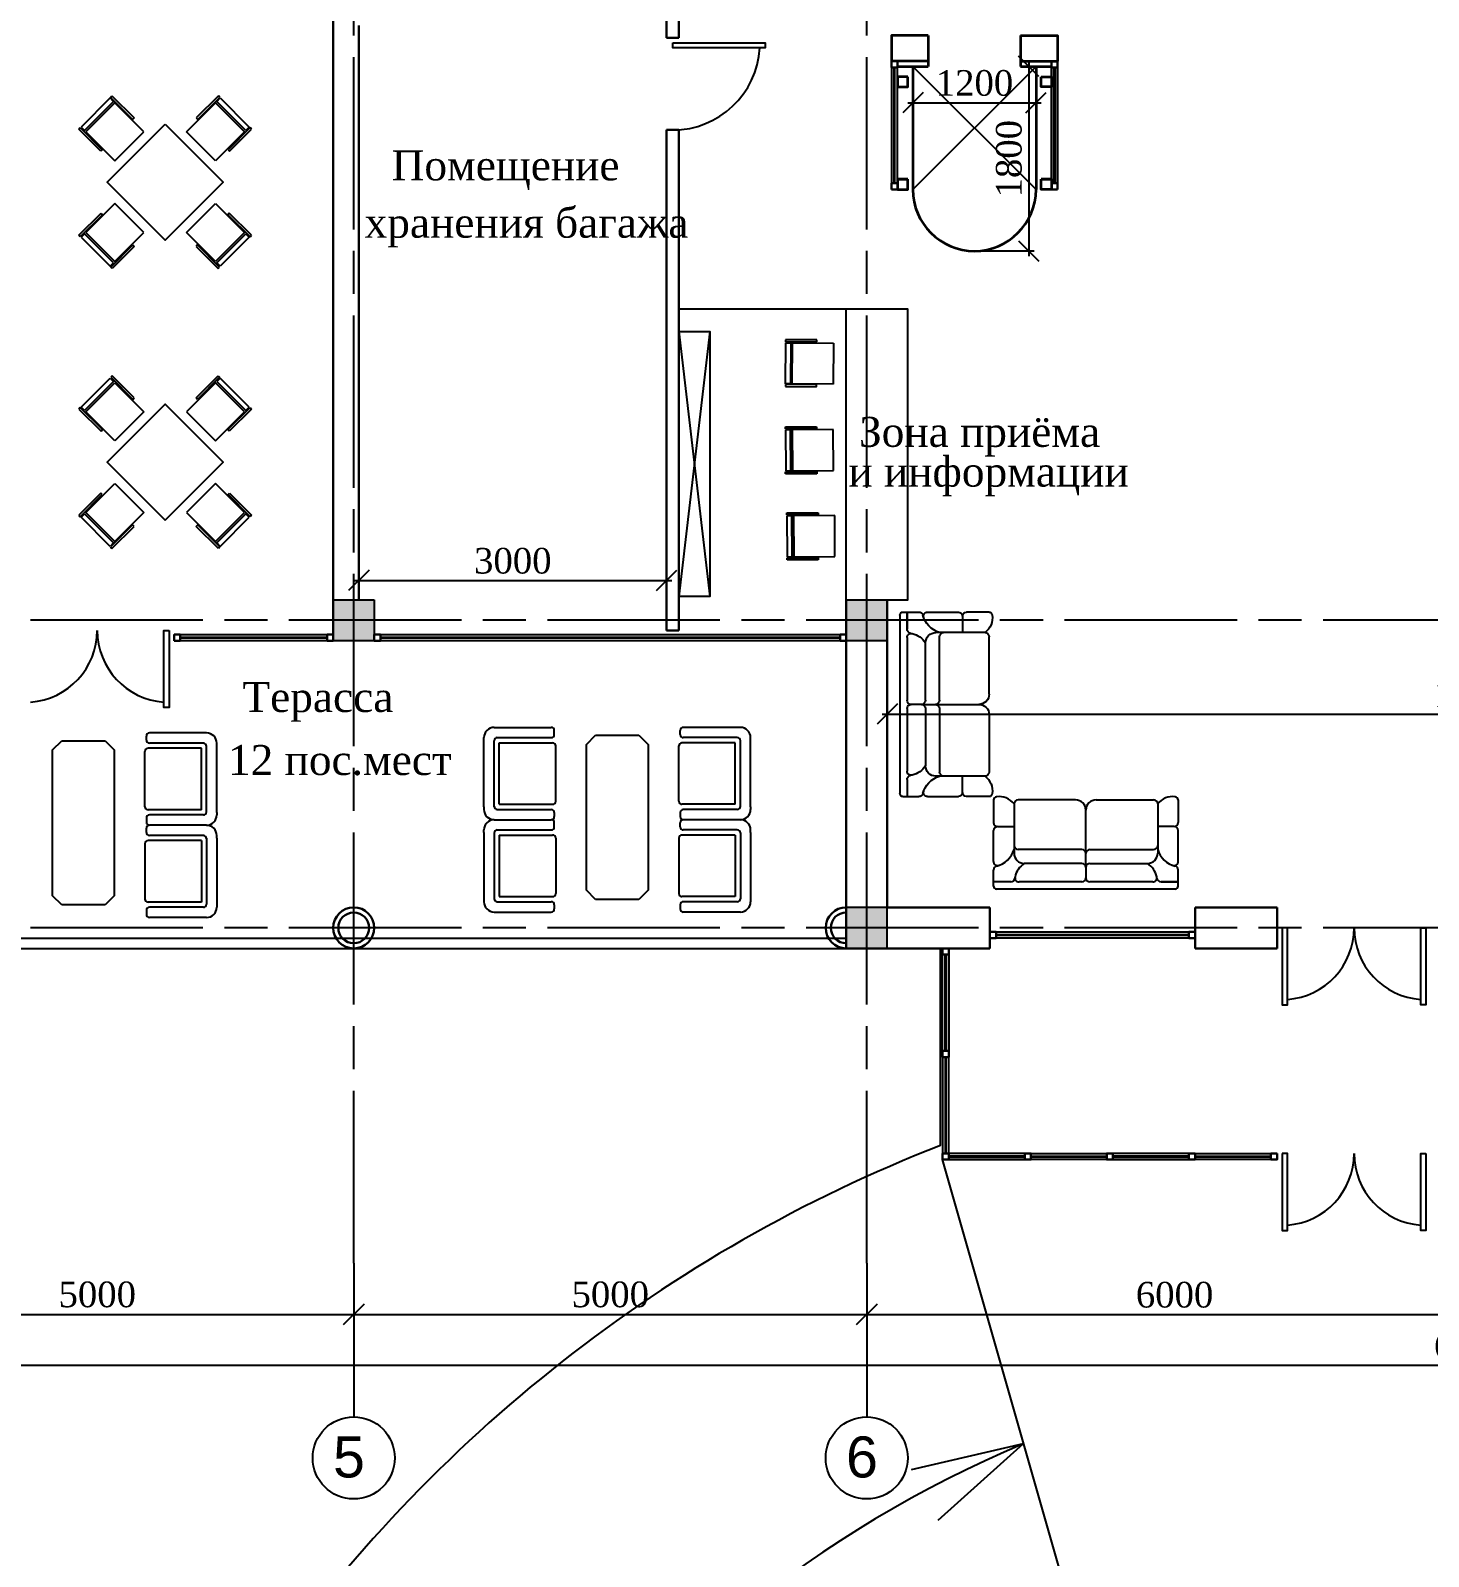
# Model space of a CAD drawing. Header units: inches. Extents: x 2870606 to 3671143, y -733551 to -473558.
# Drawn here: x 3169057 to 3182682, y -527553 to -512673 of the extents above; entities that cross this region are included whole.
import ezdxf

# ---------------------------------------------------------------- set-up
doc = ezdxf.new("R2010")
doc.units = ezdxf.units.IN
doc.header["$MEASUREMENT"] = 0
doc.linetypes.add('ACAD_ISO08W100', pattern=[36, 24, -3, 6, -3])
for name, color, linetype in [('100_FURNITURE', 25, 'Continuous'), ('A_Windows', 160, 'Continuous'), ('ШРИФТ', 7, 'Continuous')]:
    doc.layers.add(name, color=color, linetype=linetype)
doc.styles.add('GENERATED_STYLE_1', font='times.ttf')
doc.styles.add('J~stule', font='dutch.ttf')
doc.styles.add('стиль3', font='arial.ttf', dxfattribs={"height": 250})
doc.linetypes.add('FENCELINE1', pattern='A,0.25,-0.1,[133,ltypeshp.shx,S=0.1,R=0,X=-0.1,Y=0],-0.1,1', length=1.45)
doc.dimstyles.new('J~style', dxfattribs={"dimscale": 100, "dimtxt": 2.5, "dimasz": 2, "dimexe": 0.55, "dimexo": 0.725, "dimtad": 1, "dimdec": 0, "dimdsep": 46, "dimtxsty": 'J~stule', "dimblk": 'OBLIQUE', "dimcen": 2, "dimdle": 0.5, "dimadec": 0, "dimazin": 0, "dimtfac": 1, "dimtdec": 0, "dimtmove": 0, "dimatfit": 3, "dimfxl": 1, "dimarcsym": 0})

# ---------------------------------------------------------------- blocks, each defined once
blk = doc.blocks.new('*U54')
at = {"color": 7, "lineweight": 30}
for points in [[(0, 60), (60, 60), (60, 0), (0, 0)], [(1250, 60), (1190, 60), (1190, 0), (1250, 0)]]:
    blk.add_lwpolyline(points, close=True, dxfattribs=at)
at = {"color": 4, "lineweight": 25}
for points in [[(60, 60), (1190, 60), (1190, 0), (60, 0)], [(60, 35), (1190, 35), (1190, 25), (60, 25)]]:
    blk.add_lwpolyline(points, close=True, dxfattribs=at)
blk = doc.blocks.new('*U53')
at = {"color": 7, "lineweight": 30}
for points in [[(0, 60), (60, 60), (60, 0), (0, 0)], [(1250, 60), (1190, 60), (1190, 0), (1250, 0)]]:
    blk.add_lwpolyline(points, close=True, dxfattribs=at)
at = {"color": 4, "lineweight": 25}
for points in [[(60, 60), (1190, 60), (1190, 0), (60, 0)], [(60, 35), (1190, 35), (1190, 25), (60, 25)]]:
    blk.add_lwpolyline(points, close=True, dxfattribs=at)
blk = doc.blocks.new('hydyd')
for p, q in [((-820, -29), (-537, 254)), ((-503, 220), (-786, -63)), ((-774, -75), (-491, 208)), ((-537, 254), (-503, 220)), ((-517, 277), (-531, 263)), ((-531, 263), (-316, 47)), ((-302, 61), (-517, 277)), ((-491, 208), (-208, -75)), ((491, 208), (208, -75)), ((302, 61), (517, 277)), ((531, 263), (316, 47)), ((774, -75), (491, 208)), ((537, 254), (503, 220)), ((503, 220), (786, -63)), ((517, 277), (531, 263)), ((820, -29), (537, 254)), ((-316, 47), (-302, 61)), ((316, 47), (302, 61)), ((-827, -33), (-841, -47)), ((-841, -47), (-625, -262)), ((-612, -248), (-827, -33)), ((-786, -63), (-820, -29)), ((-491, -358), (-774, -75)), ((-208, -75), (-491, -358)), ((208, -75), (491, -358)), ((491, -358), (774, -75)), ((612, -248), (827, -33)), ((841, -47), (625, -262)), ((786, -63), (820, -29)), ((827, -33), (841, -47)), ((-625, -262), (-612, -248)), ((625, -262), (612, -248)), ((-627, -867), (-842, -1083)), ((-828, -1097), (-613, -881)), ((-774, -1057), (-491, -774)), ((-613, -881), (-627, -867)), ((-491, -774), (-208, -1057)), ((491, -774), (208, -1057)), ((774, -1057), (491, -774)), ((613, -881), (627, -867)), ((828, -1097), (613, -881)), ((627, -867), (842, -1083)), ((-842, -1083), (-828, -1097)), ((-820, -1103), (-786, -1069)), ((-537, -1386), (-820, -1103)), ((-786, -1069), (-503, -1351)), ((-491, -1339), (-774, -1057)), ((-317, -1177), (-532, -1392)), ((-208, -1057), (-491, -1339)), ((-303, -1191), (-317, -1177)), ((208, -1057), (491, -1339)), ((303, -1191), (317, -1177)), ((317, -1177), (532, -1392)), ((491, -1339), (774, -1057)), ((786, -1069), (503, -1351)), ((537, -1386), (820, -1103)), ((820, -1103), (786, -1069)), ((842, -1083), (828, -1097)), ((-519, -1406), (-303, -1191)), ((519, -1406), (303, -1191)), ((-503, -1351), (-537, -1386)), ((-532, -1392), (-519, -1406)), ((503, -1351), (537, -1386)), ((532, -1392), (519, -1406))]:
    blk.add_line(p, q)
blk.add_lwpolyline([(0, -1131), (566, -566), (0, 0), (-566, -566), (0, -1131)])
blk = doc.blocks.new('Divan_TOP_14')
for p, q in [((15, 450), (93.1, 450)), ((35, 366.4), (35, 450)), ((135, 450), (285, 450)), ((435, 450), (325, 450)), ((0, -435), (0, 435)), ((305, 430), (305, 350)), ((35, 20), (35, 325.7)), ((125, 20), (125, 300)), ((415, 350), (175, 350)), ((193.1, 20), (193.1, 330)), ((435, 50), (435, 330)), ((105, 0), (55, 0)), ((105, 0), (385, 0)), ((125, 0), (125, 0)), ((125, 0), (125, 0)), ((125, 0), (125, 0)), ((125, 0), (125, 0)), ((143.1, 0), (385, 0)), ((193.1, 0), (193.1, 0)), ((193.1, 0), (193.1, 0)), ((193.1, 0), (193.1, 0)), ((193.1, 0), (193.1, 0)), ((35, -325.7), (35, -20)), ((125, -20), (125, -300)), ((193.1, -20), (193.1, -330)), ((435, -50), (435, -330)), ((35, -450), (35, -366.4)), ((35, -366.4), (35, -450)), ((415, -350), (175, -350)), ((305, -430), (305, -350)), ((15, -450), (93.1, -450)), ((135, -450), (285, -450)), ((435, -450), (325, -450))]:
    blk.add_line(p, q)
for centre, radius, start, end in [((15, 435), 15, 90, 180), ((93.1, 430), 20, 14.54834, 90), ((135, 430), 20, 90, 200.52283), ((285, 430), 20, 0, 90), ((325, 430), 20, 90, 180), ((435, 435), 15, 0, 90), ((229.7, 465.4), 121.1, 194.54834, 252.41773), ((361.9, 421.6), 89.1, 306.58029, 8.65944), ((55, 366.4), 20, 180, 261.28304), ((55, 325.7), 20, 77.22603, 180), ((35.7, 240.7), 107.2, 33.58471, 77.22603), ((175, 300), 50, 90, 180), ((213.1, 330), 20, 90, 180), ((415, 330), 20, 0, 90), ((55, 20), 20, 180, 270), ((55, -20), 20, 90, 180), ((105, 20), 20, 270, 0), ((105, -20), 20, 0, 90), ((173.1, 20), 20, 270, 0), ((173.1, -20), 20, 0, 90), ((385, 50), 50, 270, 0), ((385, 50), 50, 270, 0), ((385, -50), 50, 0, 90), ((385, -50), 50, 0, 90), ((55, -325.7), 20, 180, 282.77397), ((55, -366.4), 20, 98.71696, 180), ((35.7, -240.7), 107.2, 282.77397, 326.41529), ((229.7, -465.4), 121.1, 107.58227, 165.45166), ((175, -300), 50, 180, 270), ((213.1, -330), 20, 180, 270), ((415, -330), 20, 270, 0), ((361.9, -421.6), 89.1, 351.34056, 53.41971), ((15, -435), 15, 180, 270), ((15, -435), 15, 180, 270), ((93.1, -430), 20, 270, 345.45166), ((135, -430), 20, 159.47717, 270), ((285, -430), 20, 270, 0), ((325, -430), 20, 180, 270), ((435, -435), 15, 270, 360)]:
    blk.add_arc(centre, radius, start, end)
blk = doc.blocks.new('_Oblique')
at = {"color": 0, "linetype": 'ByBlock', "lineweight": -2}
blk.add_line((-0.5, -0.5), (0.5, 0.5), dxfattribs=at)
blk = doc.blocks.new('*D346')
at = {"color": 0, "lineweight": -2, "transparency": 16777216}
for p, q in [((3172207, -518035), (3175307, -518035)), ((3172257, -518087), (3172257, -517980)), ((3175257, -518087), (3175257, -517980))]:
    blk.add_line(p, q, dxfattribs=at)
at = {"layer": 'Defpoints', "color": 0, "lineweight": 35, "transparency": 16777216}
for p in [(3175257, -518035), (3172257, -518160), (3175257, -518160)]:
    blk.add_point(p, dxfattribs=at)
at = {"color": 0, "lineweight": -2, "transparency": 16777216, "xscale": 200, "yscale": 200, "zscale": 200, "rotation": 180}
blk.add_blockref('_Oblique', (3172257, -518035), dxfattribs=at)
at = {"color": 0, "lineweight": -2, "transparency": 16777216, "xscale": 200, "yscale": 200, "zscale": 200}
blk.add_blockref('_Oblique', (3175257, -518035), dxfattribs=at)
at = {"color": 0, "transparency": 16777216, "insert": (3173757, -517845), "char_height": 250, "attachment_point": 5, "style": 'J~stule'}
blk.add_mtext('3000', dxfattribs=at)
blk = doc.blocks.new('*D337')
at = {"color": 0, "lineweight": -2, "transparency": 16777216}
for p, q in [((3177407, -520520), (3177407, -519283)), ((3189007, -520520), (3189007, -519283)), ((3177357, -519338), (3189057, -519338))]:
    blk.add_line(p, q, dxfattribs=at)
at = {"layer": 'Defpoints', "color": 0, "lineweight": 35, "transparency": 16777216}
for p in [(3189007, -519338), (3177407, -520593), (3189007, -520593)]:
    blk.add_point(p, dxfattribs=at)
at = {"color": 0, "lineweight": -2, "transparency": 16777216, "xscale": 200, "yscale": 200, "zscale": 200, "rotation": 180}
blk.add_blockref('_Oblique', (3177407, -519338), dxfattribs=at)
at = {"color": 0, "lineweight": -2, "transparency": 16777216, "xscale": 200, "yscale": 200, "zscale": 200}
blk.add_blockref('_Oblique', (3189007, -519338), dxfattribs=at)
at = {"color": 0, "transparency": 16777216, "insert": (3183207, -519147), "char_height": 250, "attachment_point": 5, "style": 'J~stule'}
blk.add_mtext('11600', dxfattribs=at)
blk = doc.blocks.new('*D354')
at = {"color": 0, "lineweight": -2, "transparency": 16777216}
for p, q in [((3177607, -513377), (3178907, -513377)), ((3177657, -513422), (3177657, -513432)), ((3178857, -513422), (3178857, -513432))]:
    blk.add_line(p, q, dxfattribs=at)
at = {"layer": 'Defpoints', "color": 0, "lineweight": 35, "transparency": 16777216}
for p in [(3177657, -513349), (3178857, -513349), (3178857, -513377)]:
    blk.add_point(p, dxfattribs=at)
at = {"color": 0, "lineweight": -2, "transparency": 16777216, "xscale": 200, "yscale": 200, "zscale": 200, "rotation": 180}
blk.add_blockref('_Oblique', (3177657, -513377), dxfattribs=at)
at = {"color": 0, "lineweight": -2, "transparency": 16777216, "xscale": 200, "yscale": 200, "zscale": 200}
blk.add_blockref('_Oblique', (3178857, -513377), dxfattribs=at)
at = {"color": 0, "transparency": 16777216, "insert": (3178257, -513186), "char_height": 250, "attachment_point": 5, "style": 'J~stule'}
blk.add_mtext('1200', dxfattribs=at)
blk = doc.blocks.new('*D355')
at = {"color": 0, "lineweight": -2, "transparency": 16777216}
for p, q in [((3178934, -513023), (3178730, -513023)), ((3178785, -512973), (3178785, -514873)), ((3178329, -514823), (3178840, -514823))]:
    blk.add_line(p, q, dxfattribs=at)
at = {"layer": 'Defpoints', "color": 0, "lineweight": 35, "transparency": 16777216}
for p in [(3179007, -513023), (3178257, -514823), (3178785, -514823)]:
    blk.add_point(p, dxfattribs=at)
at = {"color": 0, "lineweight": -2, "transparency": 16777216, "xscale": 200, "yscale": 200, "zscale": 200}
for p, rotation in [((3178785, -513023), 90), ((3178785, -514823), 270)]:
    blk.add_blockref('_Oblique', p, dxfattribs=dict(at, rotation=rotation))
at = {"color": 0, "transparency": 16777216, "insert": (3178593, -513923), "char_height": 250, "attachment_point": 5, "rotation": 90, "style": 'J~stule'}
blk.add_mtext('1800', dxfattribs=at)
blk = doc.blocks.new('*U70')
at = {"color": 7, "lineweight": 30}
for points in [[(0, 60), (60, 60), (60, 0), (0, 0)], [(2000, 60), (1940, 60), (1940, 0), (2000, 0)]]:
    blk.add_lwpolyline(points, close=True, dxfattribs=at)
at = {"color": 4, "lineweight": 25}
for points in [[(60, 60), (1940, 60), (1940, 0), (60, 0)], [(60, 35), (1940, 35), (1940, 25), (60, 25)]]:
    blk.add_lwpolyline(points, close=True, dxfattribs=at)
blk = doc.blocks.new('*U72')
at = {"color": 7, "lineweight": 30}
for points in [[(0, 60), (60, 60), (60, 0), (0, 0)], [(4600, 60), (4540, 60), (4540, 0), (4600, 0)]]:
    blk.add_lwpolyline(points, close=True, dxfattribs=at)
at = {"color": 4, "lineweight": 25}
for points in [[(60, 60), (4540, 60), (4540, 0), (60, 0)], [(60, 35), (4540, 35), (4540, 25), (60, 25)]]:
    blk.add_lwpolyline(points, close=True, dxfattribs=at)
blk = doc.blocks.new('*U73')
at = {"color": 7, "lineweight": 30}
for points in [[(0, 60), (60, 60), (60, 0), (0, 0)], [(1550, 60), (1490, 60), (1490, 0), (1550, 0)]]:
    blk.add_lwpolyline(points, close=True, dxfattribs=at)
at = {"color": 4, "lineweight": 25}
for points in [[(60, 60), (1490, 60), (1490, 0), (60, 0)], [(60, 35), (1490, 35), (1490, 25), (60, 25)]]:
    blk.add_lwpolyline(points, close=True, dxfattribs=at)
blk = doc.blocks.new('*U104')
at = {"color": 7, "lineweight": 30}
for points in [[(0, 60), (60, 60), (60, 0), (0, 0)], [(860, 60), (800, 60), (800, 0), (860, 0)]]:
    blk.add_lwpolyline(points, close=True, dxfattribs=at)
at = {"color": 4, "lineweight": 25}
for points in [[(60, 60), (800, 60), (800, 0), (60, 0)], [(60, 35), (800, 35), (800, 25), (60, 25)]]:
    blk.add_lwpolyline(points, close=True, dxfattribs=at)
blk = doc.blocks.new('*U105')
at = {"color": 7, "lineweight": 30}
for points in [[(0, 60), (60, 60), (60, 0), (0, 0)], [(1060, 60), (1000, 60), (1000, 0), (1060, 0)]]:
    blk.add_lwpolyline(points, close=True, dxfattribs=at)
at = {"color": 4, "lineweight": 25}
for points in [[(60, 60), (1000, 60), (1000, 0), (60, 0)], [(60, 35), (1000, 35), (1000, 25), (60, 25)]]:
    blk.add_lwpolyline(points, close=True, dxfattribs=at)
blk = doc.blocks.new('*D294')
at = {"color": 0, "lineweight": -2, "transparency": 16777216}
for p, q in [((3167207, -524765), (3167207, -525247)), ((3172207, -524765), (3172207, -525247)), ((3167157, -525192), (3172257, -525192))]:
    blk.add_line(p, q, dxfattribs=at)
at = {"layer": 'Defpoints', "color": 0, "lineweight": 35, "transparency": 16777216}
for p in [(3167207, -524692), (3172207, -524692), (3172207, -525192)]:
    blk.add_point(p, dxfattribs=at)
at = {"color": 0, "lineweight": -2, "transparency": 16777216, "xscale": 200, "yscale": 200, "zscale": 200, "rotation": 180}
blk.add_blockref('_Oblique', (3167207, -525192), dxfattribs=at)
at = {"color": 0, "lineweight": -2, "transparency": 16777216, "xscale": 200, "yscale": 200, "zscale": 200}
blk.add_blockref('_Oblique', (3172207, -525192), dxfattribs=at)
at = {"color": 0, "transparency": 16777216, "insert": (3169707, -524999), "char_height": 250, "attachment_point": 5, "style": 'J~stule'}
blk.add_mtext('5000', dxfattribs=at)
blk = doc.blocks.new('*D295')
at = {"color": 0, "lineweight": -2, "transparency": 16777216}
for p, q in [((3172207, -524765), (3172207, -525247)), ((3177207, -524765), (3177207, -525247)), ((3172157, -525192), (3177257, -525192))]:
    blk.add_line(p, q, dxfattribs=at)
at = {"layer": 'Defpoints', "color": 0, "lineweight": 35, "transparency": 16777216}
for p in [(3172207, -524692), (3177207, -524692), (3177207, -525192)]:
    blk.add_point(p, dxfattribs=at)
at = {"color": 0, "lineweight": -2, "transparency": 16777216, "xscale": 200, "yscale": 200, "zscale": 200, "rotation": 180}
blk.add_blockref('_Oblique', (3172207, -525192), dxfattribs=at)
at = {"color": 0, "lineweight": -2, "transparency": 16777216, "xscale": 200, "yscale": 200, "zscale": 200}
blk.add_blockref('_Oblique', (3177207, -525192), dxfattribs=at)
at = {"color": 0, "transparency": 16777216, "insert": (3174707, -524999), "char_height": 250, "attachment_point": 5, "style": 'J~stule'}
blk.add_mtext('5000', dxfattribs=at)
blk = doc.blocks.new('*D296')
at = {"color": 0, "lineweight": -2, "transparency": 16777216}
for p, q in [((3177207, -524765), (3177207, -525247)), ((3183207, -524765), (3183207, -525247)), ((3177157, -525192), (3183257, -525192))]:
    blk.add_line(p, q, dxfattribs=at)
at = {"layer": 'Defpoints', "color": 0, "lineweight": 35, "transparency": 16777216}
for p in [(3177207, -524692), (3183207, -524692), (3183207, -525192)]:
    blk.add_point(p, dxfattribs=at)
at = {"color": 0, "lineweight": -2, "transparency": 16777216, "xscale": 200, "yscale": 200, "zscale": 200, "rotation": 180}
blk.add_blockref('_Oblique', (3177207, -525192), dxfattribs=at)
at = {"color": 0, "lineweight": -2, "transparency": 16777216, "xscale": 200, "yscale": 200, "zscale": 200}
blk.add_blockref('_Oblique', (3183207, -525192), dxfattribs=at)
at = {"color": 0, "transparency": 16777216, "insert": (3180207, -525002), "char_height": 250, "attachment_point": 5, "style": 'J~stule'}
blk.add_mtext('6000', dxfattribs=at)
blk = doc.blocks.new('*D303')
at = {"color": 0, "lineweight": -2, "transparency": 16777216}
for p, q in [((3153207, -524765), (3153207, -525747)), ((3213207, -524765), (3213207, -525747)), ((3213257, -525692), (3153157, -525692))]:
    blk.add_line(p, q, dxfattribs=at)
at = {"layer": 'Defpoints', "color": 0, "lineweight": 35, "transparency": 16777216}
for p in [(3153207, -524692), (3213207, -524692), (3153207, -525692)]:
    blk.add_point(p, dxfattribs=at)
at = {"color": 0, "lineweight": -2, "transparency": 16777216, "xscale": 200, "yscale": 200, "zscale": 200, "rotation": 180}
blk.add_blockref('_Oblique', (3153207, -525692), dxfattribs=at)
at = {"color": 0, "lineweight": -2, "transparency": 16777216, "xscale": 200, "yscale": 200, "zscale": 200}
blk.add_blockref('_Oblique', (3213207, -525692), dxfattribs=at)
at = {"color": 0, "transparency": 16777216, "insert": (3183207, -525502), "char_height": 250, "attachment_point": 5, "style": 'J~stule'}
blk.add_mtext('60000', dxfattribs=at)

msp = doc.modelspace()

# ---------------------------------------------------------------- hatches: boundary and pattern name
h = msp.add_hatch(color=256)
h.dxf.hatch_style = 1
h.paths.add_polyline_path([(3172006.57, -518623.13), (3172006.57, -518223.13), (3172406.57, -518223.13), (3172406.57, -518623.13)])
h = msp.add_hatch(color=256)
h.dxf.hatch_style = 1
h.paths.add_polyline_path([(3177006.57, -518623.13), (3177006.57, -518223.13), (3177406.57, -518223.13), (3177406.57, -518623.13)])
h = msp.add_hatch(color=256)
h.dxf.hatch_style = 1
h.paths.add_polyline_path([(3177406.57, -521623.13), (3177406.57, -521223.13), (3177006.57, -521223.13), (3177006.57, -521623.13)])

# ---------------------------------------------------------------- linework, layer by layer
at = {"color": 252, "linetype": 'ACAD_ISO08W100', "ltscale": 70}
for p, q in [((3172206.57, -524692.02), (3172206.57, -496403.85)), ((3177206.57, -524692.02), (3177206.57, -496403.85)), ((3216095.49, -518423.13), (3150201.8, -518423.13)), ((3216095.49, -521423.13), (3150201.8, -521423.13))]:
    msp.add_line(p, q, dxfattribs=at)
at = {"lineweight": 30}
for p, q in [((3172006.57, -518623.13), (3172006.57, -512223.13)), ((3175256.57, -512473.13), (3175256.57, -512743.13)), ((3175376.57, -512473.13), (3175376.57, -512743.13)), ((3172256.57, -518223.13), (3172256.57, -512623.13)), ((3175256.57, -512743.13), (3175376.57, -512743.13)), ((3175256.57, -513643.13), (3175256.57, -518523.13)), ((3175256.57, -513643.13), (3175376.57, -513643.13)), ((3175376.57, -513643.13), (3175376.57, -518523.13)), ((3177006.57, -521623.13), (3177006.57, -518223.13)), ((3177406.57, -521223.13), (3177406.57, -518223.13)), ((3175256.57, -518523.13), (3175376.57, -518523.13)), ((3178406.57, -521223.13), (3177406.57, -521223.13)), ((3178406.57, -521623.13), (3178406.57, -521223.13)), ((3180406.57, -521223.13), (3181206.57, -521223.13)), ((3180406.57, -521623.13), (3180406.57, -521223.13)), ((3181206.57, -521623.13), (3181206.57, -521223.13)), ((3178406.57, -521623.13), (3177006.57, -521623.13)), ((3180406.57, -521623.13), (3181206.57, -521623.13))]:
    msp.add_line(p, q, dxfattribs=at)
at = {"lineweight": 35}
for p, q in [((3177806.57, -512723.13), (3177806.57, -513023.13)), ((3178706.57, -512723.13), (3178706.57, -513023.13)), ((3177806.57, -512973.13), (3177446.57, -512973.13)), ((3178706.57, -512973.13), (3179066.57, -512973.13)), ((3177506.57, -514123.13), (3177606.57, -514123.13)), ((3177506.57, -514223.13), (3177606.57, -514223.13)), ((3179006.57, -514123.13), (3178906.57, -514123.13)), ((3178906.57, -514223.13), (3178906.57, -514123.13)), ((3179006.57, -514223.13), (3178906.57, -514223.13))]:
    msp.add_line(p, q, dxfattribs=at)
at = {"color": 4, "lineweight": 35}
for p, q in [((3177506.57, -513023.13), (3177806.57, -513023.13)), ((3177656.57, -513023.13), (3177656.57, -514223.13)), ((3178706.57, -513023.13), (3179006.57, -513023.13)), ((3178856.57, -513023.13), (3178856.57, -514223.13))]:
    msp.add_line(p, q, dxfattribs=at)
for p, q in [((3177656.57, -514223.13), (3178856.57, -513023.13)), ((3177656.57, -513023.13), (3178856.57, -514223.13)), ((3175676.57, -515608.83), (3175376.57, -518190.94)), ((3175376.57, -515608.83), (3175676.57, -518190.94)), ((3176415.44, -516118.24, -1135.53), (3176417.53, -515718.24, -1135.53)), ((3176416.19, -515688.33, -1135.53), (3176416.09, -515707.83, -1135.53)), ((3176416.09, -515707.83, -1135.53), (3176720.5, -515709.43, -1135.53)), ((3176720.6, -515689.92, -1135.53), (3176416.19, -515688.33, -1135.53)), ((3176417.53, -515718.24, -1135.53), (3176465.98, -515718.49, -1135.53)), ((3176465.98, -515718.49, -1135.53), (3176463.89, -516118.49, -1135.53)), ((3176480.85, -516118.58, -1135.53), (3176482.94, -515718.58, -1135.53)), ((3176482.94, -515718.58, -1135.53), (3176882.94, -515720.68, -1135.53)), ((3176720.5, -515709.43, -1135.53), (3176720.6, -515689.92, -1135.53)), ((3176882.94, -515720.68, -1135.53), (3176880.85, -516120.67, -1135.53)), ((3176413.9, -516126.36, -1135.53), (3176413.8, -516145.87, -1135.53)), ((3176413.8, -516145.87, -1135.53), (3176718.21, -516147.46, -1135.53)), ((3176718.31, -516127.96, -1135.53), (3176413.9, -516126.36, -1135.53)), ((3176463.89, -516118.49, -1135.53), (3176415.44, -516118.24, -1135.53)), ((3176880.85, -516120.67, -1135.53), (3176480.85, -516118.58, -1135.53)), ((3176718.21, -516147.46, -1135.53), (3176718.31, -516127.96, -1135.53)), ((3176413.8, -516539.01, -1135.53), (3176718.21, -516537.41, -1135.53)), ((3176413.9, -516558.51, -1135.53), (3176413.8, -516539.01, -1135.53)), ((3176718.31, -516556.92, -1135.53), (3176413.9, -516558.51, -1135.53)), ((3176463.89, -516566.38, -1135.53), (3176415.44, -516566.64, -1135.53)), ((3176415.44, -516566.64, -1135.53), (3176417.53, -516966.63, -1135.53)), ((3176465.98, -516966.38, -1135.53), (3176463.89, -516566.38, -1135.53)), ((3176880.85, -516564.2, -1135.53), (3176480.85, -516566.29, -1135.53)), ((3176480.85, -516566.29, -1135.53), (3176482.94, -516966.29, -1135.53)), ((3176718.21, -516537.41, -1135.53), (3176718.31, -516556.92, -1135.53)), ((3176882.94, -516964.2, -1135.53), (3176880.85, -516564.2, -1135.53)), ((3176416.09, -516977.04, -1135.53), (3176720.5, -516975.45, -1135.53)), ((3176416.19, -516996.54, -1135.53), (3176416.09, -516977.04, -1135.53)), ((3176720.6, -516994.95, -1135.53), (3176416.19, -516996.54, -1135.53)), ((3176417.53, -516966.63, -1135.53), (3176465.98, -516966.38, -1135.53)), ((3176482.94, -516966.29, -1135.53), (3176882.94, -516964.2, -1135.53)), ((3176720.5, -516975.45, -1135.53), (3176720.6, -516994.95, -1135.53)), ((3176427.32, -517377.13, -1135.53), (3176731.73, -517375.54, -1135.53)), ((3176427.43, -517396.63, -1135.53), (3176427.32, -517377.13, -1135.53)), ((3176731.84, -517395.04, -1135.53), (3176427.43, -517396.63, -1135.53)), ((3176477.41, -517404.51, -1135.53), (3176428.97, -517404.76, -1135.53)), ((3176428.97, -517404.76, -1135.53), (3176431.06, -517804.75, -1135.53)), ((3176479.5, -517804.5, -1135.53), (3176477.41, -517404.51, -1135.53)), ((3176894.37, -517402.32, -1135.53), (3176494.38, -517404.42, -1135.53)), ((3176494.38, -517404.42, -1135.53), (3176496.47, -517804.41, -1135.53)), ((3176731.73, -517375.54, -1135.53), (3176731.84, -517395.04, -1135.53)), ((3176896.47, -517802.32, -1135.53), (3176894.37, -517402.32, -1135.53)), ((3176431.06, -517804.75, -1135.53), (3176479.5, -517804.5, -1135.53)), ((3176496.47, -517804.41, -1135.53), (3176896.47, -517802.32, -1135.53)), ((3176429.62, -517815.16, -1135.53), (3176734.03, -517813.57, -1135.53)), ((3176429.72, -517834.66, -1135.53), (3176429.62, -517815.16, -1135.53)), ((3176734.13, -517833.07, -1135.53), (3176429.72, -517834.66, -1135.53)), ((3176734.03, -517813.57, -1135.53), (3176734.13, -517833.07, -1135.53)), ((3170185.79, -519592.41), (3170185.79, -519552.41)), ((3170771.96, -519522.41), (3170215.79, -519522.41)), ((3173474.95, -520243.48), (3173474.95, -519568.48)), ((3173474.95, -520243.48), (3173474.95, -519568.48)), ((3173574.95, -519468.48), (3174131.13, -519468.48)), ((3173574.95, -520243.48), (3173574.95, -519598.48)), ((3173604.95, -519568.48), (3174131.13, -519568.48)), ((3174161.13, -519538.48), (3174161.13, -519498.48)), ((3175388.78, -519538.48), (3175388.78, -519498.48)), ((3175974.95, -519468.48), (3175418.78, -519468.48)), ((3175944.95, -519568.48), (3175418.78, -519568.48)), ((3175974.95, -520243.48), (3175974.95, -519598.48)), ((3176074.95, -520243.48), (3176074.95, -519568.48)), ((3170171.96, -520242.41), (3170171.96, -519702.41)), ((3170721.96, -519672.41), (3170201.96, -519672.41)), ((3170741.96, -519622.41), (3170215.79, -519622.41)), ((3170721.96, -520272.41), (3170721.96, -519672.41)), ((3170771.96, -520297.41), (3170771.96, -519652.41)), ((3170871.96, -520297.41), (3170871.96, -519622.41)), ((3173624.95, -520218.48), (3173624.95, -519618.48)), ((3173624.95, -519618.48), (3174144.95, -519618.48)), ((3174174.95, -520188.48), (3174174.95, -519648.48)), ((3175374.95, -520188.48), (3175374.95, -519648.48)), ((3175924.95, -519618.48), (3175404.95, -519618.48)), ((3175924.95, -520218.48), (3175924.95, -519618.48)), ((3170721.96, -520272.41), (3170201.96, -520272.41)), ((3170741.96, -520322.41), (3170215.79, -520322.41)), ((3170771.96, -520297.41), (3170771.96, -520292.41)), ((3170871.96, -520297.41), (3170871.96, -520322.41)), ((3173474.95, -520243.48), (3173474.95, -520268.48)), ((3173474.95, -520243.48), (3173474.95, -520268.48)), ((3173574.95, -520243.48), (3173574.95, -520238.48)), ((3173604.95, -520268.48), (3174131.13, -520268.48)), ((3173624.95, -520218.48), (3174144.95, -520218.48)), ((3174161.13, -520298.48), (3174161.13, -520338.48)), ((3175388.78, -520298.48), (3175388.78, -520338.48)), ((3175924.95, -520218.48), (3175404.95, -520218.48)), ((3175944.95, -520268.48), (3175418.78, -520268.48)), ((3175974.95, -520243.48), (3175974.95, -520238.48)), ((3176074.95, -520243.48), (3176074.95, -520268.48)), ((3170185.79, -520352.41), (3170185.79, -520392.41)), ((3170185.79, -520492.41), (3170185.79, -520452.41)), ((3170771.96, -520422.41), (3170215.79, -520422.41)), ((3170771.96, -520422.41), (3170215.79, -520422.41)), ((3173474.95, -520493.48), (3173474.95, -520468.48)), ((3173474.95, -520493.48), (3173474.95, -520468.48)), ((3173574.95, -520368.48), (3174131.13, -520368.48)), ((3173574.95, -520368.48), (3174131.13, -520368.48)), ((3173604.95, -520468.48), (3174131.13, -520468.48)), ((3174161.13, -520438.48), (3174161.13, -520398.48)), ((3175388.78, -520438.48), (3175388.78, -520398.48)), ((3175974.95, -520368.48), (3175418.78, -520368.48)), ((3175974.95, -520368.48), (3175418.78, -520368.48)), ((3175944.95, -520468.48), (3175418.78, -520468.48)), ((3176074.95, -520493.48), (3176074.95, -520468.48)), ((3170171.96, -520602.41), (3170171.96, -521142.41)), ((3170721.96, -520572.41), (3170201.96, -520572.41)), ((3170741.96, -520522.41), (3170215.79, -520522.41)), ((3170721.96, -520572.41), (3170721.96, -521172.41)), ((3170771.96, -520547.41), (3170771.96, -521192.41)), ((3170771.96, -520547.41), (3170771.96, -520552.41)), ((3170871.96, -520547.41), (3170871.96, -520522.41)), ((3170871.96, -520547.41), (3170871.96, -521222.41)), ((3173474.95, -520493.48), (3173474.95, -521168.48)), ((3173474.95, -520493.48), (3173474.95, -521168.48)), ((3173574.95, -520493.48), (3173574.95, -521138.48)), ((3173574.95, -520493.48), (3173574.95, -520498.48)), ((3173624.95, -520518.48), (3173624.95, -521118.48)), ((3173624.95, -520518.48), (3174144.95, -520518.48)), ((3174174.95, -520548.48), (3174174.95, -521088.48)), ((3175374.95, -520548.48), (3175374.95, -521088.48)), ((3175924.95, -520518.48), (3175404.95, -520518.48)), ((3175924.95, -520518.48), (3175924.95, -521118.48)), ((3175974.95, -520493.48), (3175974.95, -521138.48)), ((3175974.95, -520493.48), (3175974.95, -520498.48)), ((3176074.95, -520493.48), (3176074.95, -521168.48)), ((3170721.96, -521172.41), (3170201.96, -521172.41)), ((3170741.96, -521222.41), (3170215.79, -521222.41)), ((3173604.95, -521168.48), (3174131.13, -521168.48)), ((3173624.95, -521118.48), (3174144.95, -521118.48)), ((3174161.13, -521198.48), (3174161.13, -521238.48)), ((3175388.78, -521198.48), (3175388.78, -521238.48)), ((3175924.95, -521118.48), (3175404.95, -521118.48)), ((3175944.95, -521168.48), (3175418.78, -521168.48)), ((3170185.79, -521252.41), (3170185.79, -521292.41)), ((3170771.96, -521322.41), (3170215.79, -521322.41)), ((3173574.95, -521268.48), (3174131.13, -521268.48)), ((3175974.95, -521268.48), (3175418.78, -521268.48)), ((3162406.57, -521623.13), (3177006.57, -521623.13)), ((3177926.57, -523544.3), (3177926.57, -521623.13)), ((3179569.32, -529365.82), (3177946.57, -523683.13)), ((3178730.92, -526455.29), (3177640.67, -526706.81, 13.31)), ((3178730.92, -526455.29), (3177898.02, -527202.4, 13.31))]:
    msp.add_line(p, q)
at = {"linetype": 'FENCELINE1', "ltscale": 200}
msp.add_line((3162406.57, -521523.13), (3177006.57, -521523.13), dxfattribs=at)
at = {"linetype": 'Continuous'}
for p, q in [((3172206.57, -524692.02), (3172206.57, -526192.02)), ((3177206.57, -524692.02), (3177206.57, -526192.02))]:
    msp.add_line(p, q, dxfattribs=at)
at = {"lineweight": 35}
for points in [[(3177806.57, -512723.13), (3177446.57, -512723.13), (3177446.57, -512973.13)], [(3178706.57, -512723.13), (3179066.57, -512723.13), (3179066.57, -512973.13)]]:
    msp.add_lwpolyline(points, dxfattribs=at)
for points in [[(3175316.57, -512793.13), (3176216.57, -512793.13), (3176216.57, -512843.13), (3175316.57, -512843.13)], [(3175376.57, -515608.83), (3175676.57, -515608.83), (3175676.57, -518190.94), (3175376.57, -518190.94)], [(3172406.57, -518223.13), (3172406.57, -518623.13), (3172006.57, -518623.13), (3172006.57, -518223.13)], [(3177406.57, -518223.13), (3177406.57, -518623.13), (3177006.57, -518623.13), (3177006.57, -518223.13)], [(3170406.57, -518523.13), (3170406.57, -519273.13), (3170356.57, -519273.13), (3170356.57, -518523.13)], [(3177006.57, -521223.13), (3177006.57, -521623.13), (3177406.57, -521623.13), (3177406.57, -521223.13)], [(3181256.57, -521423.13), (3181256.57, -522173.13), (3181306.57, -522173.13), (3181306.57, -521423.13)], [(3182656.57, -521423.13), (3182656.57, -522173.13), (3182606.57, -522173.13), (3182606.57, -521423.13)], [(3181256.57, -523623.13), (3181256.57, -524373.13), (3181306.57, -524373.13), (3181306.57, -523623.13)], [(3182656.57, -523623.13), (3182656.57, -524373.13), (3182606.57, -524373.13), (3182606.57, -523623.13)]]:
    msp.add_lwpolyline(points, close=True)
for points in [[(3177606.57, -513123.13), (3177506.57, -513123.13), (3177506.57, -513223.13), (3177606.57, -513223.13)], [(3178906.57, -513123.13), (3179006.57, -513123.13), (3179006.57, -513223.13), (3178906.57, -513223.13)], [(3177606.57, -514123.13), (3177506.57, -514123.13), (3177506.57, -514223.13), (3177606.57, -514223.13)], [(3178906.57, -514123.13), (3179006.57, -514123.13), (3179006.57, -514223.13), (3178906.57, -514223.13)]]:
    msp.add_lwpolyline(points, close=True, dxfattribs=at)
for points in [[(3177006.57, -518223.13), (3177006.57, -515390.43), (3175376.57, -515390.43)], [(3177006.57, -518223.13), (3177606.57, -518223.13), (3177606.57, -515390.43), (3176606.57, -515390.43)]]:
    msp.add_lwpolyline(points)
at = {"lineweight": 30}
for radius in [200, 150]:
    msp.add_circle((3172206.57, -521423.13), radius, dxfattribs=at)
at = {"linetype": 'Continuous'}
for centre in [(3172206.57, -526592.02), (3177206.57, -526592.02)]:
    msp.add_circle(centre, 400, dxfattribs=at)
for centre, radius, start, end in [((3175316.57, -512793.13), 850, 270, 356.627713), ((3169006.57, -518523.13), 700, 274.096044, 0), ((3170406.57, -518523.13), 700, 180, 265.903956), ((3170215.79, -519552.41), 30, 90, 180), ((3170215.79, -519592.41), 30, 180, 270), ((3170771.96, -519622.41), 100, 0, 90), ((3173574.95, -519568.48), 100, 90, 180), ((3173604.95, -519598.48), 30, 90, 180), ((3174131.13, -519498.48), 30, 0, 90), ((3174131.13, -519538.48), 30, 270, 0), ((3175418.78, -519498.48), 30, 90, 180), ((3175418.78, -519538.48), 30, 180, 270), ((3175944.95, -519598.48), 30, 0, 90), ((3175974.95, -519568.48), 100, 0, 90), ((3170201.96, -519702.41), 30, 90, 180), ((3170741.96, -519652.41), 30, 0, 90), ((3174144.95, -519648.48), 30, 0, 90), ((3175404.95, -519648.48), 30, 90, 180), ((3174144.95, -520188.48), 30, 270, 0), ((3175404.95, -520188.48), 30, 180, 270), ((3170201.96, -520242.41), 30, 180, 270), ((3170215.79, -520352.41), 30, 90, 180), ((3170741.96, -520292.41), 30, 270, 0), ((3170771.96, -520322.41), 100, 270, 0), ((3173574.95, -520268.48), 100, 180, 270), ((3173604.95, -520238.48), 30, 180, 270), ((3174131.13, -520298.48), 30, 0, 90), ((3174131.13, -520338.48), 30, 270, 0), ((3175418.78, -520298.48), 30, 90, 180), ((3175418.78, -520338.48), 30, 180, 270), ((3175944.95, -520238.48), 30, 270, 0), ((3175974.95, -520268.48), 100, 270, 0), ((3170215.79, -520392.41), 30, 180, 270), ((3170215.79, -520452.41), 30, 90, 180), ((3170771.96, -520522.41), 100, 0, 90), ((3173574.95, -520468.48), 100, 90, 180), ((3173604.95, -520498.48), 30, 90, 180), ((3174131.13, -520398.48), 30, 0, 90), ((3174131.13, -520438.48), 30, 270, 0), ((3175418.78, -520398.48), 30, 90, 180), ((3175418.78, -520438.48), 30, 180, 270), ((3175944.95, -520498.48), 30, 0, 90), ((3175974.95, -520468.48), 100, 0, 90), ((3170201.96, -520602.41), 30, 90, 180), ((3170215.79, -520492.41), 30, 180, 270), ((3170741.96, -520552.41), 30, 0, 90), ((3174144.95, -520548.48), 30, 0, 90), ((3175404.95, -520548.48), 30, 90, 180), ((3170201.96, -521142.41), 30, 180, 270), ((3170215.79, -521252.41), 30, 90, 180), ((3170741.96, -521192.41), 30, 270, 0), ((3170771.96, -521222.41), 100, 270, 0), ((3173574.95, -521168.48), 100, 180, 270), ((3173604.95, -521138.48), 30, 180, 270), ((3174131.13, -521198.48), 30, 0, 90), ((3174144.95, -521088.48), 30, 270, 0), ((3175404.95, -521088.48), 30, 180, 270), ((3175418.78, -521198.48), 30, 90, 180), ((3175944.95, -521138.48), 30, 270, 0), ((3175974.95, -521168.48), 100, 270, 0), ((3170215.79, -521292.41), 30, 180, 270), ((3174131.13, -521238.48), 30, 270, 0), ((3175418.78, -521238.48), 30, 180, 270), ((3181256.57, -521423.13), 700, 274.096044, 0), ((3182656.57, -521423.13), 700, 180, 265.903956), ((3183206.57, -537065.59), 14515.64, 111.330408, 145), ((3181256.57, -523623.13), 700, 274.096044, 0), ((3182656.57, -523623.13), 700, 180, 265.903956), ((3183206.57, -537065.59), 11515.64, 112.871021, 145)]:
    msp.add_arc(centre, radius, start, end)
at = {"color": 4, "lineweight": 35}
msp.add_arc((3178256.57, -514223.13), 600, 180, 359.999961, dxfattribs=at)
at = {"lineweight": 30}
for radius in [200, 150]:
    msp.add_arc((3177006.57, -521423.13), radius, 90, 270, dxfattribs=at)
at = {"layer": '100_FURNITURE', "color": 0}
for p, q in [((3174474.95, -519634.53), (3174564.24, -519545.24)), ((3174564.24, -519545.24), (3174985.66, -519545.24)), ((3174985.66, -519545.24), (3175074.95, -519634.53)), ((3169271.96, -519688.47), (3169361.25, -519599.18)), ((3169271.96, -521109.89), (3169271.96, -519688.47)), ((3169361.25, -519599.18), (3169782.67, -519599.18)), ((3169782.67, -519599.18), (3169871.96, -519688.47)), ((3169871.96, -519688.47), (3169871.96, -521109.89)), ((3174474.95, -521055.96), (3174474.95, -519634.53)), ((3175074.95, -519634.53), (3175074.95, -521055.96)), ((3174564.24, -521145.24), (3174474.95, -521055.96)), ((3175074.95, -521055.96), (3174985.66, -521145.24)), ((3169361.25, -521199.18), (3169271.96, -521109.89)), ((3169782.67, -521199.18), (3169361.25, -521199.18)), ((3169871.96, -521109.89), (3169782.67, -521199.18)), ((3174985.66, -521145.24), (3174564.24, -521145.24))]:
    msp.add_line(p, q, dxfattribs=at)

# ---------------------------------------------------------------- block references
at = {"xscale": -1, "rotation": 180}
msp.add_blockref('hydyd', (3170368.92, -514717.05), dxfattribs=at)
msp.add_blockref('hydyd', (3170368.92, -516316.86))
at = {"yscale": 2, "zscale": 2}
for p, xscale, rotation in [((3177529.7, -519243.72), -2, 180), ((3179342.3, -521045.19), 2, 90.00000000000001)]:
    msp.add_blockref('Divan_TOP_14', p, dxfattribs=dict(at, xscale=xscale, rotation=rotation))
at = {"layer": 'A_Windows', "color": 5, "lineweight": 30, "xscale": -1}
for name, p, rotation in [('*U53', (3177506.57, -512973.13), 89.99998460706348), ('*U105', (3177946.57, -523683.13), 269.9999999999999), ('*U104', (3178806.57, -523683.13), 359.9999846070635), ('*U104', (3180406.57, -523683.13), 359.9999846070635)]:
    msp.add_blockref(name, p, dxfattribs=dict(at, rotation=rotation))
at = {"layer": 'A_Windows', "color": 5, "lineweight": 30}
for name, p, rotation in [('*U54', (3179006.57, -512973.13), 270.0000153929365), ('*U73', (3172006.57, -518563.13), 180.0000153929365), ('*U72', (3177006.57, -518563.13), 180.0000153929365), ('*U70', (3180406.57, -521463.13), 180.0000153929365), ('*U105', (3177946.57, -521623.13), 270.0000000000001), ('*U104', (3178746.57, -523683.13), 1.539293651079964e-05), ('*U104', (3180346.57, -523683.13), 1.539293650729129e-05)]:
    msp.add_blockref(name, p, dxfattribs=dict(at, rotation=rotation))

# ---------------------------------------------------------------- texts
at = {"linetype": 'Continuous', "char_height": 400, "attachment_point": 2, "style": 'стиль3'}
for s, insert in [('5', (3172160.29, -526382.35)), ('6', (3177160.29, -526382.35))]:
    msp.add_mtext(s, dxfattribs=dict(at, insert=insert))
at = {"layer": 'ШРИФТ', "style": 'GENERATED_STYLE_1'}
for s, p in [('Помещение', (3172576.32, -514134.26)), ('хранения багажа', (3172312.55, -514693.4)), ('Зона приёма', (3177131.04, -516732.69)), (' и информации', (3176917.28, -517120.36)), ('Терасса', (3171121.91, -519318.08)), ('12 пос.мест', (3170980.9, -519932.52))]:
    msp.add_text(s, height=292.5, dxfattribs=at).set_placement(p)

# ---------------------------------------------------------------- dimensions: what is measured, and where the dimension line sits
for base, p1, p2, picture, middle in [((3178856.57, -513376.57), (3177656.57, -513349.4), (3178856.57, -513349.4), '*D354', (3178256.57, -513185.69)), ((3175256.57, -518034.77), (3172256.57, -518159.82), (3175256.57, -518159.82), '*D346', (3173756.57, -517844.76)), ((3189006.57, -519338.14), (3177406.57, -520592.59), (3189006.57, -520592.59), '*D337', (3183206.57, -519147.26)), ((3153206.57, -525692.02), (3213206.57, -524692.02), (3153206.57, -524692.02), '*D303', (3183206.57, -525502.01)), ((3172206.57, -525192.02), (3167206.57, -524692.02), (3172206.57, -524692.02), '*D294', (3169706.57, -524999.32)), ((3177206.57, -525192.02), (3172206.57, -524692.02), (3177206.57, -524692.02), '*D295', (3174706.57, -524999.32)), ((3183206.57, -525192.02), (3177206.57, -524692.02), (3183206.57, -524692.02), '*D296', (3180206.57, -525002.01))]:
    dim = msp.add_linear_dim(base=base, p1=p1, p2=p2, dimstyle='J~style', override={"dimdec": 1, "dimtdec": 1})
    dim.commit()
    dim.dimension.update_dxf_attribs({"geometry": picture, "text_midpoint": middle})
dim = msp.add_linear_dim(base=(3178784.54, -514823.13), p1=(3179006.57, -513023.13), p2=(3178256.57, -514823.13), angle=90, dimstyle='J~style', override={"dimdec": 1, "dimtdec": 1})
dim.commit()
dim.dimension.update_dxf_attribs({"geometry": '*D355', "text_midpoint": (3178593.48, -513923.13)})

doc.saveas('drawing.dxf')
